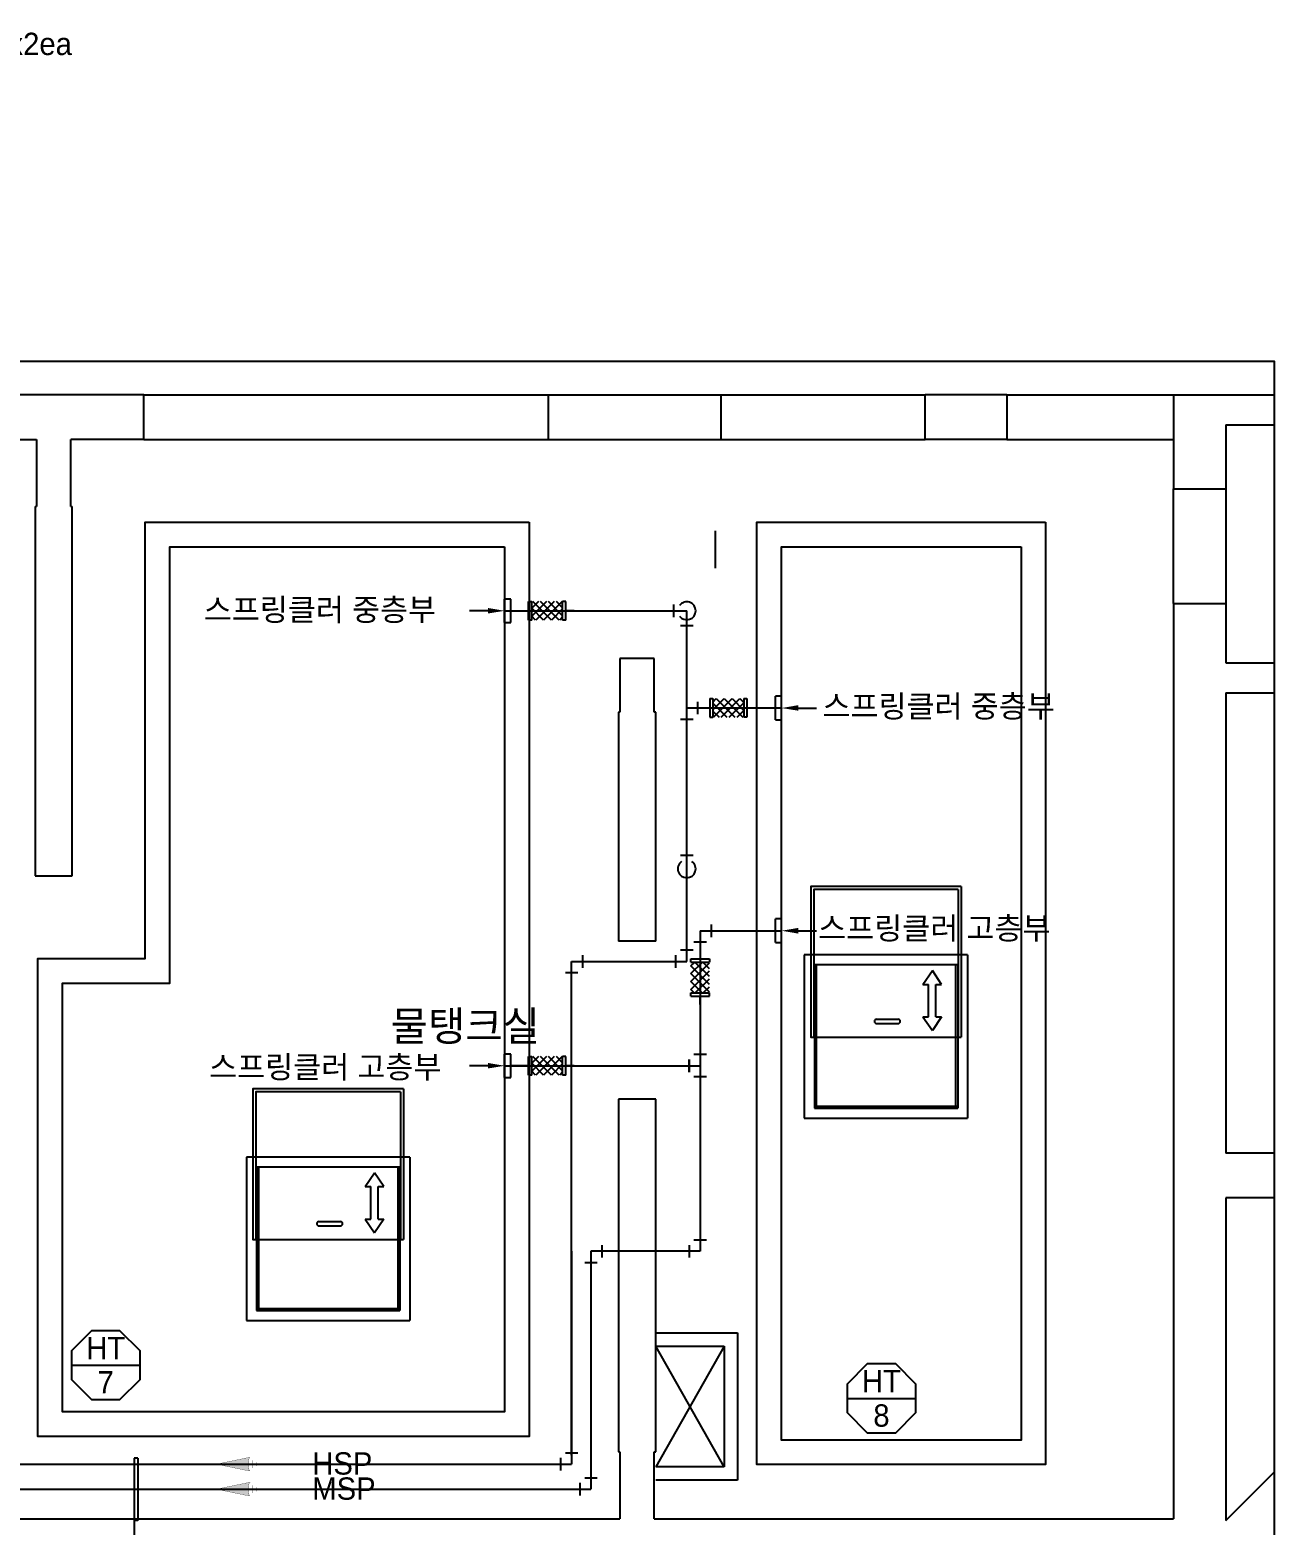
# Model space of a CAD drawing. Header units: millimetres. Extents: x 968909 to 1007504, y 395965 to 423289.
# Drawn here: x 993582 to 1001941, y 412648 to 422691 of the extents above; entities that cross this region are included whole.
import ezdxf
from ezdxf.enums import TextEntityAlignment as Align

# ---------------------------------------------------------------- set-up
doc = ezdxf.new("R2010")
doc.units = ezdxf.units.MM
doc.header["$LTSCALE"] = 100
doc.linetypes.add('DGN Style 4', pattern=[4.8, 2.4, -1.2, 0, -1.2])
for name, color, linetype in [('-소화(SP-고)', 11, 'Continuous'), ('-소화(SP-저)', 30, 'Continuous'), ('-위생(하부배관)', 135, 'Continuous'), ('L2', 2, 'Continuous'), ('L3', 3, 'Continuous'), ('l4', 4, 'Continuous'), ('L6', 6, 'Continuous'), ('L8', 11, 'Continuous'), ('LH(연결송수관)', 3, 'Continuous'), ('TEX', 3, 'Continuous'), ('물탱크', 252, 'Continuous')]:
    doc.layers.add(name, color=color, linetype=linetype)
doc.layers.add('L(c)', color=1, linetype='DGN Style 4', lineweight=5)
doc.styles.add('돋움', font='Dotum.ttf')
doc.styles.add('돋음', font='Dotum.ttf')

# ---------------------------------------------------------------- blocks, each defined once
blk = doc.blocks.new('A$C3A5B1620')
at = {"layer": 'L6'}
for p, q in [((151.6, 132), (151.6, 0)), ((185.6, 132), (151.6, 132)), ((185.6, 132), (185.6, 0)), ((151.6, 0), (185.6, 0))]:
    blk.add_line(p, q, dxfattribs=at)
blk = doc.blocks.new('A$C60DE656E')
at = {"layer": 'L2'}
for p, q in [((-62.5, -35), (-62.5, 35)), ((35, -62.5), (-35, -62.5))]:
    blk.add_line(p, q, dxfattribs=at)
blk = doc.blocks.new('A$C7822437B')
h = blk.add_hatch(color=256)
edge = h.paths.add_edge_path()
edge.add_arc((32.3, -12.2), 93.8, 436.75948, 443.3351, ccw=False)
edge.add_line((53.8, 79), (236.9, 41.1))
edge.add_line((236.9, 41.1), (53.8, 3.3))
edge.add_arc((32.3, 94.5), 93.8, 276.6649, 283.24052, ccw=False)
edge.add_arc((-108.7, 44.4), 157.9, 344.19317, 358.81163)
edge.add_arc((-108.7, 37.9), 157.9, 361.18837, 375.80683)
at = {"const_width": 2.6}
for points in [[(1.3, 52.9), (1.3, 41.1), (1.3, 29.4)], [(24.7, 64.6), (24.7, 41.1), (24.7, 17.7)]]:
    blk.add_lwpolyline(points, dxfattribs=at)
at = {"const_width": 1.56}
for points in [[(19.9, 81.5), (32.3, 81.5, -0.057837), (53.8, 79), (236.9, 41.1), (53.8, 3.3, -0.057837), (32.3, 0.8), (19.9, 0.8)], [(43.2, 80.9, -0.063872), (49.1, 41.1, -0.063872), (43.2, 1.4)]]:
    blk.add_lwpolyline(points, format="xyb", dxfattribs=at)

msp = doc.modelspace()

# ---------------------------------------------------------------- linework, layer by layer
at = {"layer": '-소화(SP-고)', "color": 5}
for p, q in [((996771, 418789, 54985), (997995, 418789, 54985)), ((997995, 416434, 54985), (997995, 418789, 54985)), ((998631, 418136, 54985), (997995, 418136, 54985)), ((997221, 416434, 54985), (997995, 416434, 54985)), ((997221, 414490, 54985), (997221, 416434, 54985)), ((997221, 414487, 54985), (997221, 413057, 54985)), ((993472, 413057, 54985), (997221, 413057, 54985))]:
    msp.add_line(p, q, dxfattribs=at)
at = {"layer": '-소화(SP-저)', "color": 3}
for p, q in [((998085, 416640, 54985), (998085, 414487, 54985)), ((998085, 416640, 54985), (998631, 416640, 54985)), ((996771, 415733, 54985), (998085, 415733, 54985)), ((998085, 414487, 54985), (997351, 414487, 54985)), ((997351, 414487, 54985), (997351, 412889, 54985)), ((993268, 412889, 54985), (997351, 412889, 54985))]:
    msp.add_line(p, q, dxfattribs=at)
at = {"layer": '-소화(SP-저)', "color": 58}
msp.add_line((997221, 413117, 54985), (997221, 415713, 54985), dxfattribs=at)
at = {"layer": '-위생(하부배관)', "color": 58}
msp.add_line((998188, 419076, 54985), (998188, 419326, 54985), dxfattribs=at)
for p, q in [((996659, 418789, 54985), (996536, 418789, 54985)), ((998744, 418136, 54985), (998867, 418136, 54985)), ((998744, 416640, 54985), (998867, 416640, 54985)), ((996659, 415733, 54985), (996536, 415733, 54985)), ((993860, 413722, 54985), (994322, 413722, 54985)), ((999072, 413499, 54985), (999534, 413499, 54985)), ((994307, 413097, 54985), (994282, 413097, 54985)), ((994282, 413097, 54985), (994282, 412300, 54985)), ((994307, 413097, 54985), (994307, 412679, 54985)), ((994307, 412679, 54985), (994282, 412679, 54985))]:
    msp.add_line(p, q)
at = {"elevation": 54985}
for points in [[(993995, 413953), (993860, 413818), (993860, 413626), (993995, 413491), (994186, 413491), (994322, 413626), (994322, 413818), (994186, 413953)], [(999207, 413730), (999072, 413595), (999072, 413404), (999207, 413268), (999399, 413268), (999534, 413404), (999534, 413595), (999399, 413730)]]:
    msp.add_lwpolyline(points, close=True, dxfattribs=at)
for points in [[(996659, 418771, 54985), (996659, 418808, 54985), (996771, 418789, 54985)], [(998744, 418118, 54985), (998744, 418155, 54985), (998631, 418136, 54985)], [(998744, 416621, 54985), (998744, 416659, 54985), (998631, 416640, 54985)], [(996659, 415715, 54985), (996659, 415752, 54985), (996771, 415733, 54985)]]:
    msp.add_solid(points)
at = {"layer": 'L(c)'}
for p, q in [((996879, 418789, 54985), (996917, 418789, 54985)), ((996879, 415733, 54985), (996917, 415733, 54985))]:
    msp.add_line(p, q, dxfattribs=at)
at = {"layer": 'L2'}
for p, q in [((997905, 418831, 54985), (997905, 418747, 54985)), ((997239, 418789, 54985), (997182, 418789, 54985)), ((998037, 418687, 54985), (997953, 418687, 54985)), ((997995, 417487, 54985), (997995, 417544, 54985)), ((998037, 417146, 54985), (997953, 417146, 54985)), ((998085, 416144, 54985), (998085, 416201, 54985)), ((997239, 415733, 54985), (997182, 415733, 54985))]:
    msp.add_line(p, q, dxfattribs=at)
for centre, start, end in [((997995, 418789, 54985), 215.6853, 144.3147), ((997995, 417056, 54985), 125.6853, 54.3147)]:
    msp.add_arc(centre, 60, start, end, dxfattribs=at)
at = {"layer": 'l4'}
for p, q in [((994346, 420239, 54985), (993016, 420239, 54985)), ((994346, 420239, 54985), (997066, 420239, 54985)), ((994346, 419939, 54985), (994346, 420239, 54985)), ((997066, 419939, 54985), (997066, 420239, 54985)), ((997066, 420239, 54985), (998226, 420239, 54985)), ((998226, 420239, 54985), (999596, 420239, 54985)), ((998226, 419939, 54985), (998226, 420239, 54985)), ((1000146, 420239, 54985), (999596, 420239, 54985)), ((999596, 419939, 54985), (999596, 420239, 54985)), ((1000146, 420239, 54985), (1001266, 420239, 54985)), ((1000146, 420239, 54985), (1000146, 419939, 54985)), ((1001266, 420239, 54985), (1001266, 419609, 54985)), ((1001266, 420239, 54985), (1001616, 420239, 54985)), ((1001616, 420239, 54985), (1001941, 420239, 54985)), ((1001616, 420039, 54985), (1001941, 420039, 54985)), ((1001616, 420039, 54985), (1001616, 419609, 54985)), ((993016, 419939, 54985), (993626, 419939, 54985)), ((993626, 419939, 54985), (993626, 419489, 54985)), ((993856, 419489, 54985), (993856, 419939, 54985)), ((994346, 419939, 54985), (993856, 419939, 54985)), ((994346, 419939, 54985), (997066, 419939, 54985)), ((997066, 419939, 54985), (998226, 419939, 54985)), ((998226, 419939, 54985), (999596, 419939, 54985)), ((1000146, 419939, 54985), (999596, 419939, 54985)), ((1000146, 419939, 54985), (1001266, 419939, 54985)), ((1001266, 418839, 54985), (1001266, 419609, 54985)), ((1001266, 419609, 54985), (1001616, 419609, 54985)), ((1001616, 419609, 54985), (1001616, 418839, 54985)), ((993616, 419489, 54985), (993616, 417009, 54985)), ((993616, 419489, 54985), (993626, 419489, 54985)), ((993856, 419489, 54985), (993866, 419489, 54985)), ((993866, 417009, 54985), (993866, 419489, 54985)), ((1001266, 418839, 54985), (1001266, 412689, 54985)), ((1001266, 418839, 54985), (1001616, 418839, 54985)), ((1001616, 418839, 54985), (1001616, 418439, 54985)), ((997546, 418469, 54985), (997546, 418109, 54985)), ((997776, 418469, 54985), (997546, 418469, 54985)), ((997776, 418109, 54985), (997776, 418469, 54985)), ((1001616, 418439, 54985), (1001941, 418439, 54985)), ((1001616, 418239, 54985), (1001616, 415147, 54985)), ((1001616, 418239, 54985), (1001941, 418239, 54985)), ((997536, 418109, 54985), (997536, 416569, 54985)), ((997546, 418109, 54985), (997536, 418109, 54985)), ((997786, 418109, 54985), (997776, 418109, 54985)), ((997786, 416569, 54985), (997786, 418109, 54985)), ((993616, 417009, 54985), (993866, 417009, 54985)), ((997786, 416569, 54985), (997536, 416569, 54985)), ((997536, 415509, 54985), (997536, 413139, 54985)), ((997786, 415509, 54985), (997536, 415509, 54985)), ((997786, 413139, 54985), (997786, 415509, 54985)), ((1001941, 415147, 54985), (1001616, 415147, 54985)), ((1001941, 414847, 54985), (1001616, 414847, 54985)), ((1001616, 414847, 54985), (1001616, 412679, 54985)), ((997786, 413939, 0), (998336, 413939, 0)), ((998336, 413939, 0), (998336, 412949, 0)), ((998246, 413849, 0), (997786, 413039, 0)), ((998246, 413039, 0), (997786, 413849, 0)), ((997786, 413849, 0), (998246, 413849, 0)), ((998246, 413849, 0), (998246, 413039, 0)), ((997536, 413139, 54985), (997546, 413139, 54985)), ((997546, 413139, 54985), (997546, 412689, 54985)), ((997776, 412689, 54985), (997776, 413139, 54985)), ((997776, 413139, 54985), (997786, 413139, 54985)), ((998246, 413039, 0), (997786, 413039, 0)), ((1001616, 412679, 54985), (1001941, 413003, 54985)), ((998336, 412949, 0), (997786, 412949, 0)), ((991836, 412689, 54985), (997546, 412689, 54985)), ((997776, 412689, 54985), (1001266, 412689, 54985)), ((1001616, 412689, 54985), (1001616, 412679, 54985))]:
    msp.add_line(p, q, dxfattribs=at)
at = {"layer": 'l4', "elevation": 54985}
msp.add_lwpolyline([(972900, 420465), (1001941, 420465), (1001941, 403943), (972900, 403943)], close=True, dxfattribs=at)
at = {"layer": 'L6'}
for p, q in [((996932, 418852, 54985), (996953, 418852, 54985)), ((996932, 418727, 54985), (996932, 418852, 54985)), ((996953, 418727, 54985), (996953, 418852, 54985)), ((997182, 418852, 54985), (997161, 418852, 54985)), ((997161, 418727, 54985), (997161, 418852, 54985)), ((997182, 418727, 54985), (997182, 418852, 54985)), ((996953, 418727, 54985), (996932, 418727, 54985)), ((997182, 418727, 54985), (997161, 418727, 54985)), ((998149, 418199, 54985), (998170, 418199, 54985)), ((998149, 418199, 54985), (998149, 418074, 54985)), ((998170, 418199, 54985), (998170, 418074, 54985)), ((998378, 418199, 54985), (998399, 418199, 54985)), ((998378, 418199, 54985), (998378, 418074, 54985)), ((998399, 418199, 54985), (998399, 418074, 54985)), ((998149, 418074, 54985), (998170, 418074, 54985)), ((998399, 418074, 54985), (998378, 418074, 54985)), ((998022, 416430, 54985), (998022, 416451, 54985)), ((998022, 416451, 54985), (998147, 416451, 54985)), ((998022, 416430, 54985), (998147, 416430, 54985)), ((998147, 416451, 54985), (998147, 416430, 54985)), ((998022, 416201, 54985), (998022, 416222, 54985)), ((998022, 416222, 54985), (998147, 416222, 54985)), ((998022, 416201, 54985), (998147, 416201, 54985)), ((998147, 416201, 54985), (998147, 416222, 54985)), ((996932, 415796, 54985), (996953, 415796, 54985)), ((996932, 415671, 54985), (996932, 415796, 54985)), ((996953, 415671, 54985), (996953, 415796, 54985)), ((997182, 415796, 54985), (997161, 415796, 54985)), ((997161, 415671, 54985), (997161, 415796, 54985)), ((997182, 415671, 54985), (997182, 415796, 54985)), ((996953, 415671, 54985), (996932, 415671, 54985)), ((997182, 415671, 54985), (997161, 415671, 54985))]:
    msp.add_line(p, q, dxfattribs=at)
at = {"layer": 'L8'}
for p, q in [((996998, 418852, 54985), (996953, 418806, 54985)), ((997052, 418852, 54985), (996953, 418753, 54985)), ((997032, 418727, 54985), (996953, 418806, 54985)), ((997085, 418727, 54985), (996960, 418852, 54985)), ((997105, 418852, 54985), (996980, 418727, 54985)), ((997138, 418727, 54985), (997013, 418852, 54985)), ((997157, 418852, 54985), (997032, 418727, 54985)), ((997161, 418756, 54985), (997066, 418852, 54985)), ((997161, 418802, 54985), (997086, 418727, 54985)), ((997161, 418809, 54985), (997119, 418852, 54985)), ((996979, 418727, 54985), (996953, 418753, 54985)), ((997161, 418749, 54985), (997139, 418727, 54985)), ((998170, 418123, 54985), (998246, 418199, 54985)), ((998170, 418176, 54985), (998193, 418199, 54985)), ((998174, 418074, 54985), (998299, 418199, 54985)), ((998193, 418199, 54985), (998318, 418074, 54985)), ((998227, 418074, 54985), (998352, 418199, 54985)), ((998246, 418199, 54985), (998371, 418074, 54985)), ((998299, 418199, 54985), (998378, 418120, 54985)), ((998352, 418199, 54985), (998378, 418173, 54985)), ((998170, 418169, 54985), (998265, 418074, 54985)), ((998170, 418116, 54985), (998212, 418074, 54985)), ((998280, 418074, 54985), (998378, 418172, 54985)), ((998333, 418074, 54985), (998378, 418119, 54985)), ((998022, 416405, 54985), (998048, 416430, 54985)), ((998022, 416352, 54985), (998101, 416430, 54985)), ((998022, 416299, 54985), (998147, 416424, 54985)), ((998147, 416279, 54985), (998022, 416404, 54985)), ((998147, 416332, 54985), (998049, 416430, 54985)), ((998147, 416385, 54985), (998102, 416430, 54985)), ((998022, 416246, 54985), (998147, 416371, 54985)), ((998147, 416227, 54985), (998022, 416352, 54985)), ((998098, 416222, 54985), (998022, 416298, 54985)), ((998052, 416222, 54985), (998147, 416317, 54985)), ((998045, 416222, 54985), (998022, 416245, 54985)), ((998105, 416222, 54985), (998147, 416264, 54985)), ((996998, 415796, 54985), (996953, 415750, 54985)), ((997052, 415796, 54985), (996953, 415697, 54985)), ((997085, 415671, 54985), (996960, 415796, 54985)), ((997105, 415796, 54985), (996980, 415671, 54985)), ((997138, 415671, 54985), (997013, 415796, 54985)), ((997157, 415796, 54985), (997032, 415671, 54985)), ((997161, 415700, 54985), (997066, 415796, 54985)), ((997161, 415753, 54985), (997119, 415796, 54985)), ((997032, 415671, 54985), (996953, 415750, 54985)), ((996979, 415671, 54985), (996953, 415697, 54985)), ((997161, 415746, 54985), (997086, 415671, 54985)), ((997161, 415693, 54985), (997139, 415671, 54985))]:
    msp.add_line(p, q, dxfattribs=at)
at = {"layer": 'LH(연결송수관)'}
msp.add_line((996932, 415733, 54985), (996812, 415733, 54985), dxfattribs=at)
at = {"layer": '물탱크'}
for p, q in [((999819, 416916, 54985), (999819, 415925, 54985)), ((999839, 416937, 54985), (999839, 415925, 54985)), ((999882, 416479, 54985), (998784, 416479, 54985)), ((998784, 416479, 54985), (998784, 415382, 54985)), ((999815, 416412, 54985), (998852, 416412, 54985)), ((998852, 416412, 54985), (998852, 415449, 54985)), ((998865, 416412, 54985), (998865, 415925, 54985)), ((999801, 416412, 54985), (999801, 415925, 54985)), ((999815, 416412, 54985), (999815, 415449, 54985)), ((999882, 416479, 54985), (999882, 415382, 54985)), ((999582, 416280, 54985), (999645, 416372, 54985)), ((999707, 416280, 54985), (999645, 416372, 54985)), ((999582, 416280, 54985), (999620, 416280, 54985)), ((999620, 416061, 54985), (999620, 416280, 54985)), ((999669, 416280, 54985), (999707, 416280, 54985)), ((999669, 416061, 54985), (999669, 416280, 54985)), ((999270, 416045, 54985), (999415, 416045, 54985)), ((999270, 416017, 54985), (999415, 416017, 54985)), ((999582, 416061, 54985), (999620, 416061, 54985)), ((999582, 416061, 54985), (999645, 415969, 54985)), ((999707, 416061, 54985), (999645, 415969, 54985)), ((999669, 416061, 54985), (999707, 416061, 54985)), ((998865, 415925, 54985), (998865, 415462, 54985)), ((999801, 415925, 54985), (999801, 415462, 54985)), ((996071, 415557, 54985), (996071, 414566, 54985)), ((996071, 415557, 54985), (996071, 414566, 54985)), ((996092, 415578, 54985), (996092, 414566, 54985)), ((996092, 415578, 54985), (996092, 414566, 54985)), ((998784, 415382, 54985), (999882, 415382, 54985)), ((998852, 415462, 54985), (999815, 415462, 54985)), ((998852, 415449, 54985), (999815, 415449, 54985)), ((996135, 415120, 54985), (995037, 415120, 54985)), ((995037, 415120, 54985), (995037, 414023, 54985)), ((996135, 415120, 54985), (995037, 415120, 54985)), ((995037, 415120, 54985), (995037, 414023, 54985)), ((996135, 415120, 54985), (996135, 414023, 54985)), ((996135, 415120, 54985), (996135, 414023, 54985)), ((996068, 415053, 54985), (995104, 415053, 54985)), ((995104, 415053, 54985), (995104, 414090, 54985)), ((996068, 415053, 54985), (995104, 415053, 54985)), ((995104, 415053, 54985), (995104, 414090, 54985)), ((995118, 415053, 54985), (995118, 414566, 54985)), ((995118, 415053, 54985), (995118, 414566, 54985)), ((995835, 414922, 54985), (995897, 415013, 54985)), ((995835, 414922, 54985), (995897, 415013, 54985)), ((995960, 414922, 54985), (995897, 415013, 54985)), ((995960, 414922, 54985), (995897, 415013, 54985)), ((996054, 415053, 54985), (996054, 414566, 54985)), ((996054, 415053, 54985), (996054, 414566, 54985)), ((996068, 415053, 54985), (996068, 414090, 54985)), ((996068, 415053, 54985), (996068, 414090, 54985)), ((995835, 414922, 54985), (995872, 414922, 54985)), ((995835, 414922, 54985), (995872, 414922, 54985)), ((995872, 414702, 54985), (995872, 414922, 54985)), ((995872, 414702, 54985), (995872, 414922, 54985)), ((995922, 414922, 54985), (995960, 414922, 54985)), ((995922, 414702, 54985), (995922, 414922, 54985)), ((995922, 414922, 54985), (995960, 414922, 54985)), ((995922, 414702, 54985), (995922, 414922, 54985)), ((995523, 414686, 54985), (995668, 414686, 54985)), ((995523, 414686, 54985), (995668, 414686, 54985)), ((995835, 414702, 54985), (995872, 414702, 54985)), ((995835, 414702, 54985), (995897, 414610, 54985)), ((995835, 414702, 54985), (995872, 414702, 54985)), ((995835, 414702, 54985), (995897, 414610, 54985)), ((995960, 414702, 54985), (995897, 414610, 54985)), ((995960, 414702, 54985), (995897, 414610, 54985)), ((995922, 414702, 54985), (995960, 414702, 54985)), ((995922, 414702, 54985), (995960, 414702, 54985)), ((995523, 414658, 54985), (995668, 414658, 54985)), ((995523, 414658, 54985), (995668, 414658, 54985)), ((995118, 414566, 54985), (995118, 414103, 54985)), ((995118, 414566, 54985), (995118, 414103, 54985)), ((996054, 414566, 54985), (996054, 414103, 54985)), ((996054, 414566, 54985), (996054, 414103, 54985)), ((995104, 414103, 54985), (996068, 414103, 54985)), ((995104, 414103, 54985), (996068, 414103, 54985)), ((995104, 414090, 54985), (996068, 414090, 54985)), ((995104, 414090, 54985), (996068, 414090, 54985)), ((995037, 414023, 54985), (996135, 414023, 54985)), ((995037, 414023, 54985), (996135, 414023, 54985))]:
    msp.add_line(p, q, dxfattribs=at)
at = {"layer": '물탱크', "elevation": 54985}
for points in [[(996936, 419384), (996936, 413244), (993636, 413244), (993636, 416454), (994356, 416454), (994356, 419384)], [(996936, 419384), (996936, 413244), (993636, 413244), (993636, 416454), (994356, 416454), (994356, 419384)], [(1000406, 419384), (1000406, 413054), (998466, 413054), (998466, 419384)], [(996771, 419219), (996771, 413409), (993801, 413409), (993801, 416289), (994521, 416289), (994521, 419219)], [(1000241, 419219), (1000241, 413219), (998631, 413219), (998631, 419219)]]:
    msp.add_lwpolyline(points, close=True, dxfattribs=at)
for points in [[(999839, 416937), (998828, 416937), (998828, 415925), (999839, 415925)], [(999819, 416916), (998848, 416916), (998848, 415925)], [(996092, 415578), (995080, 415578), (995080, 414566), (996092, 414566)], [(996092, 415578), (995080, 415578), (995080, 414566), (996092, 414566)], [(996071, 415557), (995100, 415557), (995100, 414566)], [(996071, 415557), (995100, 415557), (995100, 414566)]]:
    msp.add_lwpolyline(points, dxfattribs=at)
at = {"layer": '물탱크'}
for centre, start, end in [((999270, 416031, 54985), 90, 270), ((999415, 416031, 54985), 270, 90), ((995523, 414672, 54985), 90, 270), ((995523, 414672, 54985), 90, 270), ((995668, 414672, 54985), 270, 90), ((995668, 414672, 54985), 270, 90)]:
    msp.add_arc(centre, 14.1, start, end, dxfattribs=at)

# ---------------------------------------------------------------- block references
for name, p, xscale, yscale, zscale, rotation in [('A$C3A5B1620', (996994, 418868, 54985), 1.199999999999999, 1.199999999999999, 1.199999999999999, 179.9999999999999), ('A$C3A5B1620', (998813, 418216, 54985), 1.199999999999999, 1.199999999999999, 1.199999999999999, 179.9999999999999), ('A$C3A5B1620', (998813, 416719, 54985), 1.199999999999999, 1.199999999999999, 1.199999999999999, 179.9999999999999), ('A$C3A5B1620', (996994, 415812, 54985), 1.199999999999999, 1.199999999999999, 1.199999999999999, 179.9999999999999), ('A$C7822437B', (995105, 413104, 54985), 1.14000000000004, 1.14000000000004, 1.14000000000004, 180.0000000000792), ('A$C7822437B', (995105, 412936, 54985), 1.14000000000004, 1.14000000000004, 1.14000000000004, 180.0000000000793)]:
    msp.add_blockref(name, p, dxfattribs=dict(xscale=xscale, yscale=yscale, zscale=zscale, rotation=rotation))
at = {"layer": 'L3', "yscale": 1.199999999999999, "zscale": 1.199999999999999}
for p, xscale in [((997995, 418136, 57809), -1.199999999999999), ((998085, 416640, 57809), -1.199999999999999), ((997221, 416434, 57809), -1.199999999999999), ((998085, 415733, 57809), 1.199999999999999), ((997351, 414487, 57809), -1.199999999999999)]:
    msp.add_blockref('A$C60DE656E', p, dxfattribs=dict(at, xscale=xscale))
at = {"layer": 'L3', "xscale": -1.199999999999999, "yscale": 1.199999999999999, "zscale": 1.199999999999999, "rotation": 180}
for p in [(997995, 416434, 57809), (998085, 415733, 57809), (998085, 414487, 57809), (997221, 413057, 57809), (997351, 412889, 57809)]:
    msp.add_blockref('A$C60DE656E', p, dxfattribs=at)

# ---------------------------------------------------------------- texts
at = {"layer": 'l4', "style": '돋음'}
msp.add_text('물탱크실', height=200, dxfattribs=at).set_placement((997009, 415840, 0), align=Align.BOTTOM_RIGHT)
at = {"layer": 'TEX', "style": '돋움'}
msp.add_text('수격방지기x2ea', height=150, dxfattribs=at).set_placement((992497, 422597, 54985), align=Align.MIDDLE_LEFT)
for s, p in [('스프링클러 중층부', (994750, 418722, 54985)), ('스프링클러 중층부', (998907, 418073, 54985)), ('스프링클러 고층부', (998878, 416582, 54985)), ('스프링클러 고층부', (994786, 415650, 54985)), ('HSP', (995479, 412987, 54985)), ('MSP', (995479, 412818, 54985))]:
    msp.add_text(s, height=150, dxfattribs=at).set_placement(p)
for s, p in [('HT', (994091, 413837, 54985)), ('7', (994091, 413607, 54985)), ('HT', (999303, 413615, 54985)), ('8', (999303, 413384, 54985))]:
    msp.add_text(s, height=150, dxfattribs=at).set_placement(p, align=Align.MIDDLE_CENTER)

doc.saveas('drawing.dxf')
